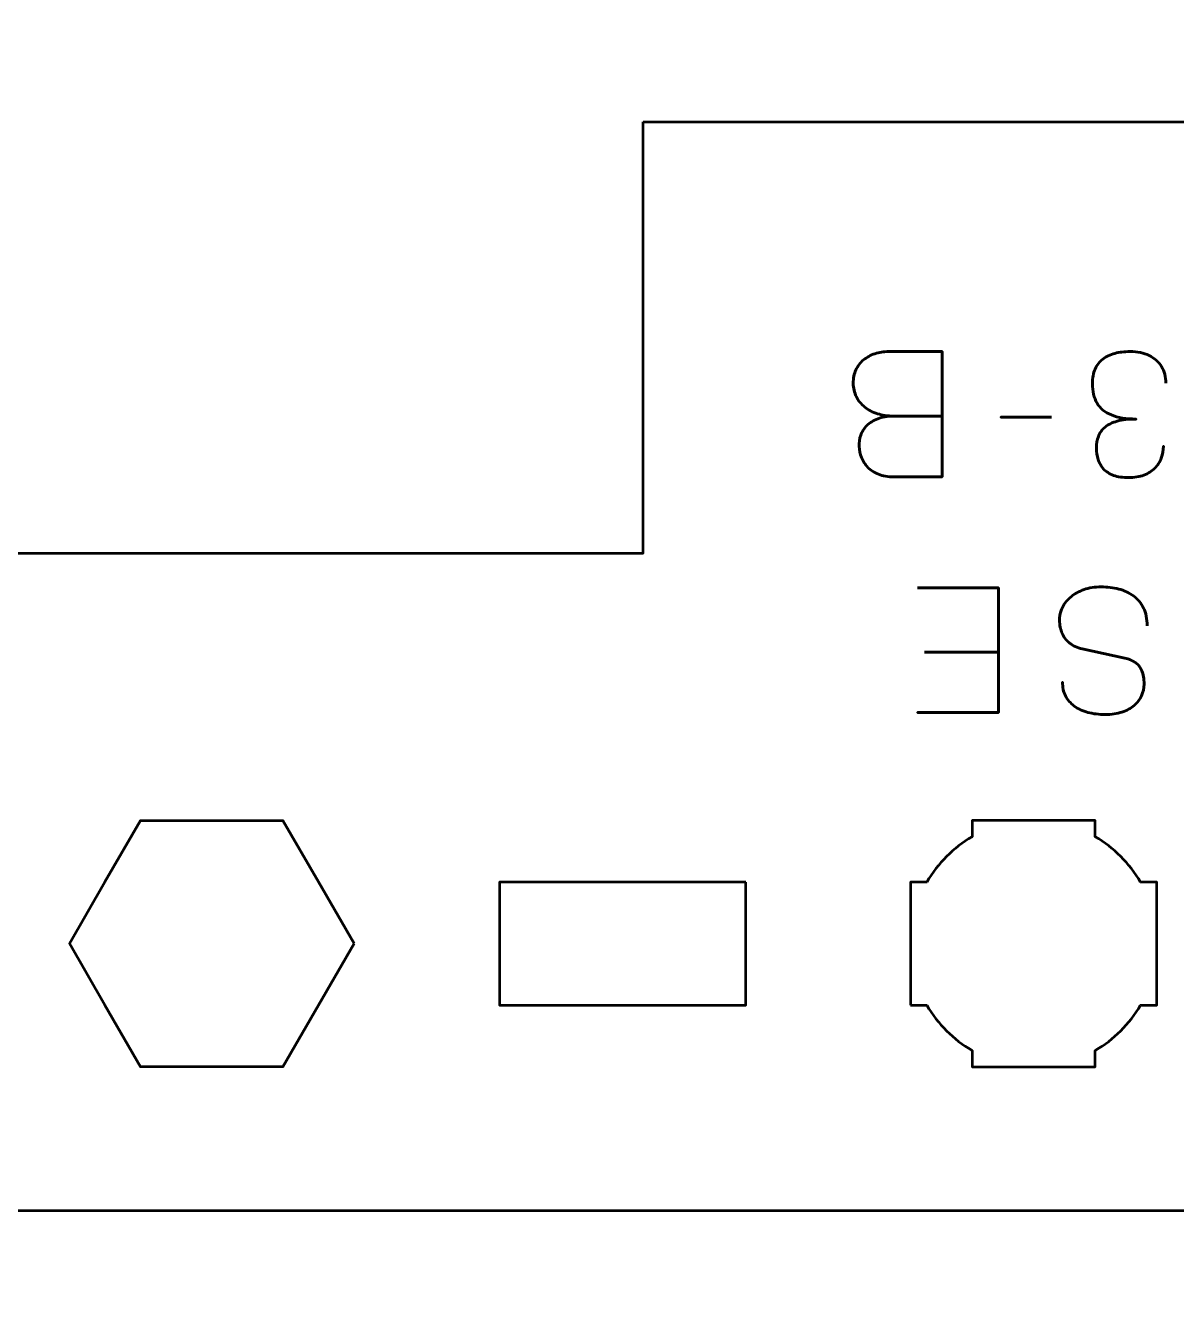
# Model space of a CAD drawing. Header units: centimetres. Extents: x -21 to 0, y -29.7 to 0.
# Drawn here: x -16.103 to -13.303, y -12.226 to -9.115 of the extents above; entities that cross this region are included whole.
import ezdxf

# ---------------------------------------------------------------- set-up
doc = ezdxf.new("R2010")
doc.units = ezdxf.units.CM
doc.header["$MEASUREMENT"] = 0
doc.layers.add('Layer 1', color=7, linetype='Continuous')

msp = doc.modelspace()

# ---------------------------------------------------------------- linework, layer by layer
at = {"layer": 'Layer 1', "color": 1, "lineweight": 53}
msp.add_open_spline([(-21.00003, -29.19995), (-21.00003, -29.19995), (-21.00003, -5.29992), (-21.00003, -5.29992), (-21.00003, -5.29992), (-21.00003, -5.21709), (-20.93286, -5.14992), (-20.85003, -5.14992), (-20.85003, -5.14992), (-20.7672, -5.14992), (-20.70003, -5.08275), (-20.70003, -4.99992), (-20.70003, -4.99992), (-20.70003, -4.91709), (-20.7672, -4.84992), (-20.85003, -4.84992), (-20.85003, -4.84992), (-20.93286, -4.84992), (-21.00003, -4.78275), (-21.00003, -4.69992), (-21.00003, -4.69992), (-21.00003, -4.61709), (-20.93286, -4.54992), (-20.85003, -4.54992), (-20.85003, -4.54992), (-20.7672, -4.54992), (-20.70003, -4.48275), (-20.70003, -4.39992), (-20.70003, -4.39992), (-20.70003, -4.31709), (-20.7672, -4.24992), (-20.85003, -4.24992), (-20.85003, -4.24992), (-20.93286, -4.24992), (-21.00003, -4.18275), (-21.00003, -4.09992), (-21.00003, -4.09992), (-21.00003, -4.01709), (-20.93286, -3.94992), (-20.85003, -3.94992), (-20.85003, -3.94992), (-20.7672, -3.94992), (-20.70003, -3.88275), (-20.70003, -3.79992), (-20.70003, -3.79992), (-20.70003, -3.71709), (-20.7672, -3.64992), (-20.85003, -3.64992), (-20.85003, -3.64992), (-20.93286, -3.64992), (-21.00003, -3.58275), (-21.00003, -3.49992), (-21.00003, -3.49992), (-21.00003, -3.41709), (-20.93286, -3.34992), (-20.85003, -3.34992), (-20.85003, -3.34992), (-20.7672, -3.34992), (-20.70003, -3.28275), (-20.70003, -3.19992), (-20.70003, -3.19992), (-20.70003, -3.11709), (-20.7672, -3.04992), (-20.85003, -3.04992), (-20.85003, -3.04992), (-20.93286, -3.04992), (-21.00003, -2.98275), (-21.00003, -2.89992), (-21.00003, -2.89992), (-21.00003, -2.81709), (-20.93286, -2.74992), (-20.85003, -2.74992), (-20.85003, -2.74992), (-20.7672, -2.74992), (-20.70003, -2.68275), (-20.70003, -2.59992), (-20.70003, -2.59992), (-20.70003, -2.51709), (-20.7672, -2.44992), (-20.85003, -2.44992), (-20.85003, -2.44992), (-20.93286, -2.44992), (-21.00003, -2.38275), (-21.00003, -2.29992), (-21.00003, -2.29992), (-21.00003, -2.21709), (-20.93286, -2.14992), (-20.85003, -2.14992), (-20.85003, -2.14992), (-20.7672, -2.14992), (-20.70003, -2.08275), (-20.70003, -1.99992), (-20.70003, -1.99992), (-20.70003, -1.91709), (-20.7672, -1.84992), (-20.85003, -1.84992), (-20.85003, -1.84992), (-20.93286, -1.84992), (-21.00003, -1.78275), (-21.00003, -1.69992), (-21.00003, -1.69992), (-21.00003, -1.61709), (-20.93286, -1.54992), (-20.85003, -1.54992), (-20.85003, -1.54992), (-20.7672, -1.54992), (-20.70003, -1.48275), (-20.70003, -1.39992), (-20.70003, -1.39992), (-20.70003, -1.31709), (-20.7672, -1.24992), (-20.85003, -1.24992), (-20.85003, -1.24992), (-20.93286, -1.24992), (-21.00003, -1.18275), (-21.00003, -1.09992), (-21.00003, -1.09992), (-21.00003, -1.09992), (-21.00003, -0.49992), (-21.00003, -0.49992), (-21.00003, -0.49992), (-21.00003, -0.22295), (-20.77694, 0.00004), (-20.49994, 0.00004), (-20.49994, 0.00004), (-20.49994, 0.00004), (-0.50008, 0.00004), (-0.50008, 0.00004), (-0.50008, 0.00004), (-0.22294, 0.00004), (0.00002, -0.22295), (0.00002, -0.49992), (0.00002, -0.49992), (0.00002, -0.49992), (0.00002, -29.19995), (0.00002, -29.19995), (0.00002, -29.19995), (0.00002, -29.47695), (-0.22294, -29.70004), (-0.50008, -29.70004), (-0.50008, -29.70004), (-0.50008, -29.70004), (-20.49994, -29.70004), (-20.49994, -29.70004), (-20.49994, -29.70004), (-20.77694, -29.70004), (-21.00003, -29.47695), (-21.00003, -29.19995)], degree=3, knots=[0, 0, 0, 0, 0.027027, 0.027027, 0.027027, 0.027027, 0.0540541, 0.0540541, 0.0540541, 0.0540541, 0.0810811, 0.0810811, 0.0810811, 0.0810811, 0.1081081, 0.1081081, 0.1081081, 0.1081081, 0.1351351, 0.1351351, 0.1351351, 0.1351351, 0.1621622, 0.1621622, 0.1621622, 0.1621622, 0.1891892, 0.1891892, 0.1891892, 0.1891892, 0.2162162, 0.2162162, 0.2162162, 0.2162162, 0.2432432, 0.2432432, 0.2432432, 0.2432432, 0.2702703, 0.2702703, 0.2702703, 0.2702703, 0.2972973, 0.2972973, 0.2972973, 0.2972973, 0.3243243, 0.3243243, 0.3243243, 0.3243243, 0.3513514, 0.3513514, 0.3513514, 0.3513514, 0.3783784, 0.3783784, 0.3783784, 0.3783784, 0.4054054, 0.4054054, 0.4054054, 0.4054054, 0.4324324, 0.4324324, 0.4324324, 0.4324324, 0.4594595, 0.4594595, 0.4594595, 0.4594595, 0.4864865, 0.4864865, 0.4864865, 0.4864865, 0.5135135, 0.5135135, 0.5135135, 0.5135135, 0.5405405, 0.5405405, 0.5405405, 0.5405405, 0.5675676, 0.5675676, 0.5675676, 0.5675676, 0.5945946, 0.5945946, 0.5945946, 0.5945946, 0.6216216, 0.6216216, 0.6216216, 0.6216216, 0.6486486, 0.6486486, 0.6486486, 0.6486486, 0.6756757, 0.6756757, 0.6756757, 0.6756757, 0.7027027, 0.7027027, 0.7027027, 0.7027027, 0.7297297, 0.7297297, 0.7297297, 0.7297297, 0.7567568, 0.7567568, 0.7567568, 0.7567568, 0.7837838, 0.7837838, 0.7837838, 0.7837838, 0.8108108, 0.8108108, 0.8108108, 0.8108108, 0.8378378, 0.8378378, 0.8378378, 0.8378378, 0.8648649, 0.8648649, 0.8648649, 0.8648649, 0.8918919, 0.8918919, 0.8918919, 0.8918919, 0.9189189, 0.9189189, 0.9189189, 0.9189189, 0.9459459, 0.9459459, 0.9459459, 0.9459459, 0.972973, 0.972973, 0.972973, 0.972973, 1, 1, 1, 1], dxfattribs=at)
at = {"layer": 'Layer 1', "color": 3, "lineweight": 53}
msp.add_open_spline([(-14.60002, -9.34989), (-14.60002, -9.34989), (-14.60002, -10.39997), (-14.60002, -10.39997), (-14.60002, -10.39997), (-14.60002, -10.39997), (-16.64997, -10.39997), (-16.64997, -10.39997), (-16.64997, -10.39997), (-16.64997, -10.39997), (-18.69992, -10.39996), (-18.69992, -10.39996), (-18.69992, -10.39996), (-18.69992, -10.39996), (-18.69992, -9.34989), (-18.69992, -9.34989), (-18.69992, -9.34989), (-19.46785, -9.34989), (-19.64736, -9.34989), (-20.29992, -9.34989), (-20.29992, -9.34989), (-20.29992, -9.34989), (-20.29992, -11.4999), (-20.29992, -11.4999), (-20.29992, -11.4999), (-20.29992, -11.7769), (-20.07682, -11.99999), (-19.79982, -11.99999), (-19.79982, -11.99999), (-19.79982, -11.99999), (-16.64997, -11.99999), (-16.64997, -11.99999), (-16.64997, -11.99999), (-16.64997, -11.99999), (-11.50012, -11.99999), (-11.50012, -11.99999), (-11.50012, -11.99999), (-11.22317, -11.99999), (-11.0001, -11.77711), (-11.00002, -11.50005), (-11.00002, -11.50005), (-11.00002, -11.50005), (-11.00002, -9.34989), (-11.00002, -9.34989), (-11.00002, -9.34989), (-11.00002, -9.34989), (-11.34998, -9.34989), (-11.34998, -9.34989), (-11.34998, -9.34989), (-11.34998, -9.34989), (-11.34998, -9.50004), (-11.34998, -9.50004), (-11.34998, -9.50004), (-11.34998, -9.50004), (-11.39017, -9.50004), (-11.39017, -9.50004), (-11.39017, -9.50004), (-11.41651, -9.54554), (-11.45447, -9.58348), (-11.49998, -9.60982), (-11.49998, -9.60982), (-11.49998, -9.60982), (-11.49998, -9.65003), (-11.49998, -9.65003), (-11.49998, -9.65003), (-11.49998, -9.65003), (-11.79998, -9.65003), (-11.79998, -9.65003), (-11.79998, -9.65003), (-11.79998, -9.65003), (-11.79998, -9.6098), (-11.79998, -9.6098), (-11.79998, -9.6098), (-11.84548, -9.58346), (-11.88344, -9.54553), (-11.90978, -9.50004), (-11.90978, -9.50004), (-11.90978, -9.50004), (-11.94997, -9.50004), (-11.94997, -9.50004), (-11.94997, -9.50004), (-11.94997, -9.50004), (-11.94997, -9.35152), (-11.94997, -9.35152), (-11.94997, -9.35152), (-11.94997, -9.35152), (-11.94999, -9.34997), (-11.94999, -9.34997), (-11.94999, -9.34997), (-11.94999, -9.34997), (-11.94999, -9.34989), (-11.94999, -9.34989), (-11.94999, -9.34989), (-11.94999, -9.34989), (-12.35007, -9.34989), (-12.35007, -9.34989), (-12.35007, -9.34989), (-12.35007, -9.34989), (-12.35007, -9.50005), (-12.35007, -9.50005), (-12.35007, -9.50005), (-12.35007, -9.50005), (-12.95006, -9.50005), (-12.95006, -9.50005), (-12.95006, -9.50005), (-12.95006, -9.50005), (-12.95006, -9.34989), (-12.95006, -9.34989), (-12.95006, -9.34989), (-13.62413, -9.34989), (-13.7806, -9.34989), (-14.60002, -9.34989)], degree=3, knots=[0, 0, 0, 0, 0.0357143, 0.0357143, 0.0357143, 0.0357143, 0.0714286, 0.0714286, 0.0714286, 0.0714286, 0.1071429, 0.1071429, 0.1071429, 0.1071429, 0.1428571, 0.1428571, 0.1428571, 0.1428571, 0.1785714, 0.1785714, 0.1785714, 0.1785714, 0.2142857, 0.2142857, 0.2142857, 0.2142857, 0.25, 0.25, 0.25, 0.25, 0.2857143, 0.2857143, 0.2857143, 0.2857143, 0.3214286, 0.3214286, 0.3214286, 0.3214286, 0.3571429, 0.3571429, 0.3571429, 0.3571429, 0.3928571, 0.3928571, 0.3928571, 0.3928571, 0.4285714, 0.4285714, 0.4285714, 0.4285714, 0.4642857, 0.4642857, 0.4642857, 0.4642857, 0.5, 0.5, 0.5, 0.5, 0.5357143, 0.5357143, 0.5357143, 0.5357143, 0.5714286, 0.5714286, 0.5714286, 0.5714286, 0.6071429, 0.6071429, 0.6071429, 0.6071429, 0.6428571, 0.6428571, 0.6428571, 0.6428571, 0.6785714, 0.6785714, 0.6785714, 0.6785714, 0.7142857, 0.7142857, 0.7142857, 0.7142857, 0.75, 0.75, 0.75, 0.75, 0.7857143, 0.7857143, 0.7857143, 0.7857143, 0.8214286, 0.8214286, 0.8214286, 0.8214286, 0.8571429, 0.8571429, 0.8571429, 0.8571429, 0.8928571, 0.8928571, 0.8928571, 0.8928571, 0.9285714, 0.9285714, 0.9285714, 0.9285714, 0.9642857, 0.9642857, 0.9642857, 0.9642857, 1, 1, 1, 1], dxfattribs=at)
at = {"layer": 'Layer 1', "color": 5, "lineweight": 53}
for points, knots in [([(-13.87281, -10.06595), (-13.87281, -10.06595), (-13.99007, -10.06595), (-13.99007, -10.06595), (-13.99007, -10.06595), (-14.00531, -10.06602), (-14.01829, -10.06813), (-14.02923, -10.0723), (-14.02923, -10.0723), (-14.0401, -10.07639), (-14.04891, -10.08196), (-14.05576, -10.08895), (-14.05576, -10.08895), (-14.0626, -10.09593), (-14.06754, -10.10383), (-14.07065, -10.11258), (-14.07065, -10.11258), (-14.07368, -10.12126), (-14.07509, -10.13029), (-14.07474, -10.1396), (-14.07474, -10.1396), (-14.07431, -10.14892), (-14.07234, -10.15795), (-14.06881, -10.16677), (-14.06881, -10.16677), (-14.06535, -10.17559), (-14.06013, -10.18356), (-14.05329, -10.19069), (-14.05329, -10.19069), (-14.04645, -10.19781), (-14.03791, -10.20346), (-14.02754, -10.20762), (-14.02754, -10.20762), (-14.01716, -10.21185), (-14.00496, -10.21404), (-13.99092, -10.21411), (-13.99092, -10.21411), (-13.99092, -10.21411), (-13.87281, -10.21411), (-13.87281, -10.21411), (-13.87281, -10.21411), (-13.87281, -10.21411), (-13.87281, -9.90889), (-13.87281, -9.90889), (-13.87281, -9.90889), (-13.87281, -9.90889), (-14.00277, -9.90889), (-14.00277, -9.90889), (-14.00277, -9.90889), (-14.01491, -9.90889), (-14.0262, -9.91065), (-14.03664, -9.91411), (-14.03664, -9.91411), (-14.04708, -9.91764), (-14.05618, -9.92265), (-14.06401, -9.92928), (-14.06401, -9.92928), (-14.07192, -9.93598), (-14.07805, -9.94403), (-14.08243, -9.95355), (-14.08243, -9.95355), (-14.0868, -9.96308), (-14.08906, -9.97387), (-14.08913, -9.98594), (-14.08913, -9.98594), (-14.08885, -9.99807), (-14.08631, -10.00901), (-14.08144, -10.01881), (-14.08144, -10.01881), (-14.07657, -10.02862), (-14.0698, -10.03702), (-14.06105, -10.044), (-14.06105, -10.044), (-14.0523, -10.05106), (-14.04186, -10.05649), (-14.02986, -10.06023), (-14.02986, -10.06023), (-14.01787, -10.06397), (-14.00461, -10.06587), (-13.99007, -10.06595), (-13.99007, -10.06595), (-14.00461, -10.06587), (-14.01787, -10.06397), (-14.02986, -10.06023), (-14.02986, -10.06023), (-14.04186, -10.05649), (-14.0523, -10.05106), (-14.06105, -10.044), (-14.06105, -10.044), (-14.0698, -10.03702), (-14.07657, -10.02862), (-14.08144, -10.01881), (-14.08144, -10.01881), (-14.08631, -10.00901), (-14.08885, -9.99807), (-14.08913, -9.98594), (-14.08913, -9.98594), (-14.08906, -9.97387), (-14.0868, -9.96308), (-14.08243, -9.95355), (-14.08243, -9.95355), (-14.07805, -9.94403), (-14.07192, -9.93598), (-14.06401, -9.92928), (-14.06401, -9.92928), (-14.05618, -9.92265), (-14.04708, -9.91764), (-14.03664, -9.91411), (-14.03664, -9.91411), (-14.0262, -9.91065), (-14.01491, -9.90889), (-14.00277, -9.90889), (-14.00277, -9.90889), (-14.00277, -9.90889), (-13.87281, -9.90889), (-13.87281, -9.90889), (-13.87281, -9.90889), (-13.87281, -9.90889), (-13.87281, -10.21411), (-13.87281, -10.21411), (-13.87281, -10.21411), (-13.87281, -10.21411), (-13.99092, -10.21411), (-13.99092, -10.21411), (-13.99092, -10.21411), (-14.00496, -10.21404), (-14.01716, -10.21185), (-14.02754, -10.20762), (-14.02754, -10.20762), (-14.03791, -10.20346), (-14.04645, -10.19781), (-14.05329, -10.19069), (-14.05329, -10.19069), (-14.06013, -10.18356), (-14.06535, -10.17559), (-14.06881, -10.16677), (-14.06881, -10.16677), (-14.07234, -10.15795), (-14.07431, -10.14892), (-14.07474, -10.1396), (-14.07474, -10.1396), (-14.07509, -10.13029), (-14.07368, -10.12126), (-14.07065, -10.11258), (-14.07065, -10.11258), (-14.06754, -10.10383), (-14.0626, -10.09593), (-14.05576, -10.08895), (-14.05576, -10.08895), (-14.04891, -10.08196), (-14.0401, -10.07639), (-14.02923, -10.0723), (-14.02923, -10.0723), (-14.01829, -10.06813), (-14.00531, -10.06602), (-13.99007, -10.06595), (-13.99007, -10.06595), (-13.99007, -10.06595), (-13.87281, -10.06595), (-13.87281, -10.06595)], [0, 0, 0, 0, 0.025, 0.025, 0.025, 0.025, 0.05, 0.05, 0.05, 0.05, 0.075, 0.075, 0.075, 0.075, 0.1, 0.1, 0.1, 0.1, 0.125, 0.125, 0.125, 0.125, 0.15, 0.15, 0.15, 0.15, 0.175, 0.175, 0.175, 0.175, 0.2, 0.2, 0.2, 0.2, 0.225, 0.225, 0.225, 0.225, 0.25, 0.25, 0.25, 0.25, 0.275, 0.275, 0.275, 0.275, 0.3, 0.3, 0.3, 0.3, 0.325, 0.325, 0.325, 0.325, 0.35, 0.35, 0.35, 0.35, 0.375, 0.375, 0.375, 0.375, 0.4, 0.4, 0.4, 0.4, 0.425, 0.425, 0.425, 0.425, 0.45, 0.45, 0.45, 0.45, 0.475, 0.475, 0.475, 0.475, 0.5, 0.5, 0.5, 0.5, 0.525, 0.525, 0.525, 0.525, 0.55, 0.55, 0.55, 0.55, 0.575, 0.575, 0.575, 0.575, 0.6, 0.6, 0.6, 0.6, 0.625, 0.625, 0.625, 0.625, 0.65, 0.65, 0.65, 0.65, 0.675, 0.675, 0.675, 0.675, 0.7, 0.7, 0.7, 0.7, 0.725, 0.725, 0.725, 0.725, 0.75, 0.75, 0.75, 0.75, 0.775, 0.775, 0.775, 0.775, 0.8, 0.8, 0.8, 0.8, 0.825, 0.825, 0.825, 0.825, 0.85, 0.85, 0.85, 0.85, 0.875, 0.875, 0.875, 0.875, 0.9, 0.9, 0.9, 0.9, 0.925, 0.925, 0.925, 0.925, 0.95, 0.95, 0.95, 0.95, 0.975, 0.975, 0.975, 0.975, 1, 1, 1, 1]), ([(-13.32841, -9.98551), (-13.32848, -9.97027), (-13.33201, -9.95701), (-13.33899, -9.94551), (-13.33899, -9.94551), (-13.34598, -9.93408), (-13.35593, -9.92512), (-13.36891, -9.9187), (-13.36891, -9.9187), (-13.38189, -9.91228), (-13.39748, -9.90903), (-13.41562, -9.90889), (-13.41562, -9.90889), (-13.42923, -9.90889), (-13.44158, -9.9103), (-13.45273, -9.91326), (-13.45273, -9.91326), (-13.46395, -9.91623), (-13.47354, -9.92081), (-13.48166, -9.92709), (-13.48166, -9.92709), (-13.48977, -9.93337), (-13.49598, -9.94149), (-13.50035, -9.95136), (-13.50035, -9.95136), (-13.5048, -9.96131), (-13.50698, -9.97324), (-13.50705, -9.98721), (-13.50705, -9.98721), (-13.50713, -10.00583), (-13.50332, -10.02157), (-13.49577, -10.03434), (-13.49577, -10.03434), (-13.48822, -10.04711), (-13.4765, -10.0567), (-13.46077, -10.06326), (-13.46077, -10.06326), (-13.44504, -10.06983), (-13.42486, -10.07314), (-13.40038, -10.07314), (-13.40038, -10.07314), (-13.41865, -10.07307), (-13.43396, -10.07476), (-13.44645, -10.07822), (-13.44645, -10.07822), (-13.45887, -10.08168), (-13.46881, -10.08655), (-13.47629, -10.0929), (-13.47629, -10.0929), (-13.48377, -10.09918), (-13.4892, -10.10666), (-13.49245, -10.11526), (-13.49245, -10.11526), (-13.49577, -10.1238), (-13.49739, -10.13318), (-13.49732, -10.14341), (-13.49732, -10.14341), (-13.49739, -10.15365), (-13.49598, -10.1631), (-13.49316, -10.17185), (-13.49316, -10.17185), (-13.4904, -10.1806), (-13.48589, -10.18829), (-13.47975, -10.19485), (-13.47975, -10.19485), (-13.47361, -10.20141), (-13.4655, -10.20656), (-13.45555, -10.21023), (-13.45555, -10.21023), (-13.44553, -10.2139), (-13.43332, -10.21573), (-13.419, -10.2158), (-13.419, -10.2158), (-13.40475, -10.21573), (-13.39226, -10.21362), (-13.38168, -10.20952), (-13.38168, -10.20952), (-13.37102, -10.20543), (-13.36228, -10.19986), (-13.35522, -10.19273), (-13.35522, -10.19273), (-13.34824, -10.18561), (-13.34301, -10.17749), (-13.33956, -10.16832), (-13.33956, -10.16832), (-13.33603, -10.15915), (-13.33434, -10.14941), (-13.33434, -10.13918), (-13.33434, -10.13918), (-13.33434, -10.14941), (-13.33603, -10.15915), (-13.33956, -10.16832), (-13.33956, -10.16832), (-13.34301, -10.17749), (-13.34824, -10.18561), (-13.35522, -10.19273), (-13.35522, -10.19273), (-13.36228, -10.19986), (-13.37102, -10.20543), (-13.38168, -10.20952), (-13.38168, -10.20952), (-13.39226, -10.21362), (-13.40475, -10.21573), (-13.419, -10.2158), (-13.419, -10.2158), (-13.43332, -10.21573), (-13.44553, -10.2139), (-13.45555, -10.21023), (-13.45555, -10.21023), (-13.4655, -10.20656), (-13.47361, -10.20141), (-13.47975, -10.19485), (-13.47975, -10.19485), (-13.48589, -10.18829), (-13.4904, -10.1806), (-13.49316, -10.17185), (-13.49316, -10.17185), (-13.49598, -10.1631), (-13.49739, -10.15365), (-13.49732, -10.14341), (-13.49732, -10.14341), (-13.49739, -10.13318), (-13.49577, -10.1238), (-13.49245, -10.11526), (-13.49245, -10.11526), (-13.4892, -10.10666), (-13.48377, -10.09918), (-13.47629, -10.0929), (-13.47629, -10.0929), (-13.46881, -10.08655), (-13.45887, -10.08168), (-13.44645, -10.07822), (-13.44645, -10.07822), (-13.43396, -10.07476), (-13.41865, -10.07307), (-13.40038, -10.07314), (-13.40038, -10.07314), (-13.42486, -10.07314), (-13.44504, -10.06983), (-13.46077, -10.06326), (-13.46077, -10.06326), (-13.4765, -10.0567), (-13.48822, -10.04711), (-13.49577, -10.03434), (-13.49577, -10.03434), (-13.50332, -10.02157), (-13.50713, -10.00583), (-13.50705, -9.98721), (-13.50705, -9.98721), (-13.50698, -9.97324), (-13.5048, -9.96131), (-13.50035, -9.95136), (-13.50035, -9.95136), (-13.49598, -9.94149), (-13.48977, -9.93337), (-13.48166, -9.92709), (-13.48166, -9.92709), (-13.47354, -9.92081), (-13.46395, -9.91623), (-13.45273, -9.91326), (-13.45273, -9.91326), (-13.44158, -9.9103), (-13.42923, -9.90889), (-13.41562, -9.90889), (-13.41562, -9.90889), (-13.39748, -9.90903), (-13.38189, -9.91228), (-13.36891, -9.9187), (-13.36891, -9.9187), (-13.35593, -9.92512), (-13.34598, -9.93408), (-13.33899, -9.94551), (-13.33899, -9.94551), (-13.33201, -9.95701), (-13.32848, -9.97027), (-13.32841, -9.98551)], [0, 0, 0, 0, 0.0227273, 0.0227273, 0.0227273, 0.0227273, 0.0454545, 0.0454545, 0.0454545, 0.0454545, 0.0681818, 0.0681818, 0.0681818, 0.0681818, 0.0909091, 0.0909091, 0.0909091, 0.0909091, 0.1136364, 0.1136364, 0.1136364, 0.1136364, 0.1363636, 0.1363636, 0.1363636, 0.1363636, 0.1590909, 0.1590909, 0.1590909, 0.1590909, 0.1818182, 0.1818182, 0.1818182, 0.1818182, 0.2045455, 0.2045455, 0.2045455, 0.2045455, 0.2272727, 0.2272727, 0.2272727, 0.2272727, 0.25, 0.25, 0.25, 0.25, 0.2727273, 0.2727273, 0.2727273, 0.2727273, 0.2954545, 0.2954545, 0.2954545, 0.2954545, 0.3181818, 0.3181818, 0.3181818, 0.3181818, 0.3409091, 0.3409091, 0.3409091, 0.3409091, 0.3636364, 0.3636364, 0.3636364, 0.3636364, 0.3863636, 0.3863636, 0.3863636, 0.3863636, 0.4090909, 0.4090909, 0.4090909, 0.4090909, 0.4318182, 0.4318182, 0.4318182, 0.4318182, 0.4545455, 0.4545455, 0.4545455, 0.4545455, 0.4772727, 0.4772727, 0.4772727, 0.4772727, 0.5, 0.5, 0.5, 0.5, 0.5227273, 0.5227273, 0.5227273, 0.5227273, 0.5454545, 0.5454545, 0.5454545, 0.5454545, 0.5681818, 0.5681818, 0.5681818, 0.5681818, 0.5909091, 0.5909091, 0.5909091, 0.5909091, 0.6136364, 0.6136364, 0.6136364, 0.6136364, 0.6363636, 0.6363636, 0.6363636, 0.6363636, 0.6590909, 0.6590909, 0.6590909, 0.6590909, 0.6818182, 0.6818182, 0.6818182, 0.6818182, 0.7045455, 0.7045455, 0.7045455, 0.7045455, 0.7272727, 0.7272727, 0.7272727, 0.7272727, 0.75, 0.75, 0.75, 0.75, 0.7727273, 0.7727273, 0.7727273, 0.7727273, 0.7954545, 0.7954545, 0.7954545, 0.7954545, 0.8181818, 0.8181818, 0.8181818, 0.8181818, 0.8409091, 0.8409091, 0.8409091, 0.8409091, 0.8636364, 0.8636364, 0.8636364, 0.8636364, 0.8863636, 0.8863636, 0.8863636, 0.8863636, 0.9090909, 0.9090909, 0.9090909, 0.9090909, 0.9318182, 0.9318182, 0.9318182, 0.9318182, 0.9545455, 0.9545455, 0.9545455, 0.9545455, 0.9772727, 0.9772727, 0.9772727, 0.9772727, 1, 1, 1, 1]), ([(-13.60696, -10.06849), (-13.60696, -10.06849), (-13.73015, -10.06849), (-13.73015, -10.06849), (-13.73015, -10.06849), (-13.73015, -10.06849), (-13.60696, -10.06849), (-13.60696, -10.06849)], [0, 0, 0, 0, 0.5, 0.5, 0.5, 0.5, 1, 1, 1, 1]), ([(-13.3737, -10.57649), (-13.37384, -10.55955), (-13.3768, -10.54509), (-13.38273, -10.53309), (-13.38273, -10.53309), (-13.38859, -10.52103), (-13.39677, -10.51122), (-13.40707, -10.50367), (-13.40707, -10.50367), (-13.41744, -10.49605), (-13.42937, -10.49048), (-13.44284, -10.48695), (-13.44284, -10.48695), (-13.45625, -10.48335), (-13.47064, -10.48159), (-13.48588, -10.48166), (-13.48588, -10.48166), (-13.50126, -10.48173), (-13.51509, -10.48399), (-13.52744, -10.48829), (-13.52744, -10.48829), (-13.53972, -10.4926), (-13.55023, -10.49838), (-13.55898, -10.50565), (-13.55898, -10.50565), (-13.5678, -10.51292), (-13.57457, -10.52103), (-13.57937, -10.53006), (-13.57937, -10.53006), (-13.58417, -10.53909), (-13.58671, -10.54833), (-13.58706, -10.55786), (-13.58706, -10.55786), (-13.58748, -10.57035), (-13.58565, -10.58178), (-13.58163, -10.59208), (-13.58163, -10.59208), (-13.5776, -10.60238), (-13.57139, -10.61099), (-13.563, -10.61804), (-13.563, -10.61804), (-13.55467, -10.6251), (-13.54416, -10.63004), (-13.5316, -10.63279), (-13.5316, -10.63279), (-13.5316, -10.63279), (-13.42789, -10.65523), (-13.42789, -10.65523), (-13.42789, -10.65523), (-13.41815, -10.65727), (-13.40975, -10.66073), (-13.40284, -10.66553), (-13.40284, -10.66553), (-13.39592, -10.67039), (-13.39056, -10.6771), (-13.38689, -10.68571), (-13.38689, -10.68571), (-13.38322, -10.69424), (-13.38132, -10.70511), (-13.38132, -10.7183), (-13.38132, -10.7183), (-13.38132, -10.72832), (-13.38337, -10.73777), (-13.38753, -10.74666), (-13.38753, -10.74666), (-13.39162, -10.75555), (-13.39769, -10.76339), (-13.40566, -10.77023), (-13.40566, -10.77023), (-13.41363, -10.77714), (-13.42351, -10.78251), (-13.43522, -10.78639), (-13.43522, -10.78639), (-13.44701, -10.79034), (-13.46048, -10.79231), (-13.47572, -10.79238), (-13.47572, -10.79238), (-13.49103, -10.79238), (-13.50507, -10.79062), (-13.51791, -10.78709), (-13.51791, -10.78709), (-13.53068, -10.78356), (-13.54176, -10.77848), (-13.55107, -10.77171), (-13.55107, -10.77171), (-13.56039, -10.76494), (-13.56758, -10.75661), (-13.57252, -10.74688), (-13.57252, -10.74688), (-13.57746, -10.73707), (-13.57979, -10.72585), (-13.57944, -10.71322), (-13.57944, -10.71322), (-13.57979, -10.72585), (-13.57746, -10.73707), (-13.57252, -10.74688), (-13.57252, -10.74688), (-13.56758, -10.75661), (-13.56039, -10.76494), (-13.55107, -10.77171), (-13.55107, -10.77171), (-13.54176, -10.77848), (-13.53068, -10.78356), (-13.51791, -10.78709), (-13.51791, -10.78709), (-13.50507, -10.79062), (-13.49103, -10.79238), (-13.47572, -10.79238), (-13.47572, -10.79238), (-13.46048, -10.79231), (-13.44701, -10.79034), (-13.43522, -10.78639), (-13.43522, -10.78639), (-13.42351, -10.78251), (-13.41363, -10.77714), (-13.40566, -10.77023), (-13.40566, -10.77023), (-13.39769, -10.76339), (-13.39162, -10.75555), (-13.38753, -10.74666), (-13.38753, -10.74666), (-13.38337, -10.73777), (-13.38132, -10.72832), (-13.38132, -10.7183), (-13.38132, -10.7183), (-13.38132, -10.70511), (-13.38315, -10.69424), (-13.38668, -10.68578), (-13.38668, -10.68578), (-13.39028, -10.67724), (-13.39557, -10.67061), (-13.40249, -10.66574), (-13.40249, -10.66574), (-13.4094, -10.66094), (-13.41787, -10.65741), (-13.42789, -10.65523), (-13.42789, -10.65523), (-13.42789, -10.65523), (-13.5316, -10.63279), (-13.5316, -10.63279), (-13.5316, -10.63279), (-13.54444, -10.63004), (-13.55503, -10.6251), (-13.56335, -10.61804), (-13.56335, -10.61804), (-13.57175, -10.61099), (-13.57789, -10.60238), (-13.58184, -10.59208), (-13.58184, -10.59208), (-13.58572, -10.58178), (-13.58748, -10.57035), (-13.58706, -10.55786), (-13.58706, -10.55786), (-13.58671, -10.54833), (-13.58417, -10.53909), (-13.57937, -10.53006), (-13.57937, -10.53006), (-13.57457, -10.52103), (-13.5678, -10.51292), (-13.55898, -10.50565), (-13.55898, -10.50565), (-13.55023, -10.49838), (-13.53972, -10.4926), (-13.52744, -10.48829), (-13.52744, -10.48829), (-13.51509, -10.48399), (-13.50126, -10.48173), (-13.48588, -10.48166), (-13.48588, -10.48166), (-13.47064, -10.48159), (-13.45625, -10.48335), (-13.44284, -10.48695), (-13.44284, -10.48695), (-13.42937, -10.49048), (-13.41744, -10.49605), (-13.40707, -10.50367), (-13.40707, -10.50367), (-13.39677, -10.51122), (-13.38859, -10.52103), (-13.38273, -10.53309), (-13.38273, -10.53309), (-13.3768, -10.54509), (-13.37384, -10.55955), (-13.3737, -10.57649)], [0, 0, 0, 0, 0.0217391, 0.0217391, 0.0217391, 0.0217391, 0.0434783, 0.0434783, 0.0434783, 0.0434783, 0.0652174, 0.0652174, 0.0652174, 0.0652174, 0.0869565, 0.0869565, 0.0869565, 0.0869565, 0.1086957, 0.1086957, 0.1086957, 0.1086957, 0.1304348, 0.1304348, 0.1304348, 0.1304348, 0.1521739, 0.1521739, 0.1521739, 0.1521739, 0.173913, 0.173913, 0.173913, 0.173913, 0.1956522, 0.1956522, 0.1956522, 0.1956522, 0.2173913, 0.2173913, 0.2173913, 0.2173913, 0.2391304, 0.2391304, 0.2391304, 0.2391304, 0.2608696, 0.2608696, 0.2608696, 0.2608696, 0.2826087, 0.2826087, 0.2826087, 0.2826087, 0.3043478, 0.3043478, 0.3043478, 0.3043478, 0.326087, 0.326087, 0.326087, 0.326087, 0.3478261, 0.3478261, 0.3478261, 0.3478261, 0.3695652, 0.3695652, 0.3695652, 0.3695652, 0.3913043, 0.3913043, 0.3913043, 0.3913043, 0.4130435, 0.4130435, 0.4130435, 0.4130435, 0.4347826, 0.4347826, 0.4347826, 0.4347826, 0.4565217, 0.4565217, 0.4565217, 0.4565217, 0.4782609, 0.4782609, 0.4782609, 0.4782609, 0.5, 0.5, 0.5, 0.5, 0.5217391, 0.5217391, 0.5217391, 0.5217391, 0.5434783, 0.5434783, 0.5434783, 0.5434783, 0.5652174, 0.5652174, 0.5652174, 0.5652174, 0.5869565, 0.5869565, 0.5869565, 0.5869565, 0.6086957, 0.6086957, 0.6086957, 0.6086957, 0.6304348, 0.6304348, 0.6304348, 0.6304348, 0.6521739, 0.6521739, 0.6521739, 0.6521739, 0.673913, 0.673913, 0.673913, 0.673913, 0.6956522, 0.6956522, 0.6956522, 0.6956522, 0.7173913, 0.7173913, 0.7173913, 0.7173913, 0.7391304, 0.7391304, 0.7391304, 0.7391304, 0.7608696, 0.7608696, 0.7608696, 0.7608696, 0.7826087, 0.7826087, 0.7826087, 0.7826087, 0.8043478, 0.8043478, 0.8043478, 0.8043478, 0.826087, 0.826087, 0.826087, 0.826087, 0.8478261, 0.8478261, 0.8478261, 0.8478261, 0.8695652, 0.8695652, 0.8695652, 0.8695652, 0.8913043, 0.8913043, 0.8913043, 0.8913043, 0.9130435, 0.9130435, 0.9130435, 0.9130435, 0.9347826, 0.9347826, 0.9347826, 0.9347826, 0.9565217, 0.9565217, 0.9565217, 0.9565217, 0.9782609, 0.9782609, 0.9782609, 0.9782609, 1, 1, 1, 1]), ([(-13.93292, -10.4842), (-13.93292, -10.4842), (-13.73565, -10.4842), (-13.73565, -10.4842), (-13.73565, -10.4842), (-13.73565, -10.4842), (-13.73565, -10.78773), (-13.73565, -10.78773), (-13.73565, -10.78773), (-13.73565, -10.78773), (-13.93292, -10.78773), (-13.93292, -10.78773), (-13.93292, -10.78773), (-13.93292, -10.78773), (-13.73565, -10.78773), (-13.73565, -10.78773), (-13.73565, -10.78773), (-13.73565, -10.78773), (-13.73565, -10.4842), (-13.73565, -10.4842), (-13.73565, -10.4842), (-13.73565, -10.4842), (-13.93292, -10.4842), (-13.93292, -10.4842)], [0, 0, 0, 0, 0.1666667, 0.1666667, 0.1666667, 0.1666667, 0.3333333, 0.3333333, 0.3333333, 0.3333333, 0.5, 0.5, 0.5, 0.5, 0.6666667, 0.6666667, 0.6666667, 0.6666667, 0.8333333, 0.8333333, 0.8333333, 0.8333333, 1, 1, 1, 1]), ([(-13.91599, -10.64041), (-13.91599, -10.64041), (-13.73565, -10.64041), (-13.73565, -10.64041), (-13.73565, -10.64041), (-13.73565, -10.64041), (-13.91599, -10.64041), (-13.91599, -10.64041)], [0, 0, 0, 0, 0.5, 0.5, 0.5, 0.5, 1, 1, 1, 1])]:
    msp.add_open_spline(points, degree=3, knots=knots, dxfattribs=at)
at = {"layer": 'Layer 1', "lineweight": 53}
for points, knots in [([(-15.30354, -11.34994), (-15.30354, -11.34994), (-15.39014, -11.19993), (-15.39014, -11.19993), (-15.39014, -11.19993), (-15.39014, -11.19993), (-15.47674, -11.04994), (-15.47674, -11.04994), (-15.47674, -11.04994), (-15.47674, -11.04994), (-15.64995, -11.04994), (-15.64995, -11.04994), (-15.64995, -11.04994), (-15.64995, -11.04994), (-15.82316, -11.04994), (-15.82316, -11.04994), (-15.82316, -11.04994), (-15.82316, -11.04994), (-15.90976, -11.19993), (-15.90976, -11.19993), (-15.90976, -11.19993), (-15.90976, -11.19993), (-15.99636, -11.34994), (-15.99636, -11.34994), (-15.99636, -11.34994), (-15.99636, -11.34994), (-15.90976, -11.49995), (-15.90976, -11.49995), (-15.90976, -11.49995), (-15.90976, -11.49995), (-15.82316, -11.64994), (-15.82316, -11.64994), (-15.82316, -11.64994), (-15.82316, -11.64994), (-15.64995, -11.64994), (-15.64995, -11.64994), (-15.64995, -11.64994), (-15.64995, -11.64994), (-15.47674, -11.64994), (-15.47674, -11.64994), (-15.47674, -11.64994), (-15.47674, -11.64994), (-15.39014, -11.49995), (-15.39014, -11.49995), (-15.39014, -11.49995), (-15.39014, -11.49995), (-15.30354, -11.34994), (-15.30354, -11.34994)], [0, 0, 0, 0, 0.0833333, 0.0833333, 0.0833333, 0.0833333, 0.1666667, 0.1666667, 0.1666667, 0.1666667, 0.25, 0.25, 0.25, 0.25, 0.3333333, 0.3333333, 0.3333333, 0.3333333, 0.4166667, 0.4166667, 0.4166667, 0.4166667, 0.5, 0.5, 0.5, 0.5, 0.5833333, 0.5833333, 0.5833333, 0.5833333, 0.6666667, 0.6666667, 0.6666667, 0.6666667, 0.75, 0.75, 0.75, 0.75, 0.8333333, 0.8333333, 0.8333333, 0.8333333, 0.9166667, 0.9166667, 0.9166667, 0.9166667, 1, 1, 1, 1]), ([(-13.94997, -11.50004), (-13.94997, -11.50004), (-13.94997, -11.35152), (-13.94997, -11.35152), (-13.94997, -11.35152), (-13.94997, -11.35152), (-13.94999, -11.34997), (-13.94999, -11.34997), (-13.94999, -11.34997), (-13.94999, -11.34997), (-13.94997, -11.34842), (-13.94997, -11.34842), (-13.94997, -11.34842), (-13.94997, -11.34842), (-13.94997, -11.20004), (-13.94997, -11.20004), (-13.94997, -11.20004), (-13.94997, -11.20004), (-13.90988, -11.20004), (-13.90988, -11.20004), (-13.90988, -11.20004), (-13.88353, -11.15447), (-13.84553, -11.11649), (-13.79998, -11.09013), (-13.79998, -11.09013), (-13.79998, -11.09013), (-13.79998, -11.05004), (-13.79998, -11.05004), (-13.79998, -11.05004), (-13.79998, -11.05004), (-13.65593, -11.05004), (-13.65593, -11.05004), (-13.65593, -11.05004), (-13.65593, -11.05004), (-13.64999, -11.04998), (-13.64999, -11.04998), (-13.64999, -11.04998), (-13.64999, -11.04998), (-13.64405, -11.05004), (-13.64405, -11.05004), (-13.64405, -11.05004), (-13.64405, -11.05004), (-13.49998, -11.05004), (-13.49998, -11.05004), (-13.49998, -11.05004), (-13.49998, -11.05004), (-13.49998, -11.09011), (-13.49998, -11.09011), (-13.49998, -11.09011), (-13.45441, -11.11647), (-13.41642, -11.15446), (-13.39008, -11.20004), (-13.39008, -11.20004), (-13.39008, -11.20004), (-13.34998, -11.20004), (-13.34998, -11.20004), (-13.34998, -11.20004), (-13.34998, -11.20004), (-13.34998, -11.50004), (-13.34998, -11.50004), (-13.34998, -11.50004), (-13.34998, -11.50004), (-13.39017, -11.50004), (-13.39017, -11.50004), (-13.39017, -11.50004), (-13.41651, -11.54554), (-13.45447, -11.58348), (-13.49998, -11.60982), (-13.49998, -11.60982), (-13.49998, -11.60982), (-13.49998, -11.65003), (-13.49998, -11.65003), (-13.49998, -11.65003), (-13.49998, -11.65003), (-13.79998, -11.65003), (-13.79998, -11.65003), (-13.79998, -11.65003), (-13.79998, -11.65003), (-13.79998, -11.6098), (-13.79998, -11.6098), (-13.79998, -11.6098), (-13.84548, -11.58346), (-13.88344, -11.54553), (-13.90978, -11.50004), (-13.90978, -11.50004), (-13.90978, -11.50004), (-13.94997, -11.50004), (-13.94997, -11.50004)], [0, 0, 0, 0, 0.0454545, 0.0454545, 0.0454545, 0.0454545, 0.0909091, 0.0909091, 0.0909091, 0.0909091, 0.1363636, 0.1363636, 0.1363636, 0.1363636, 0.1818182, 0.1818182, 0.1818182, 0.1818182, 0.2272727, 0.2272727, 0.2272727, 0.2272727, 0.2727273, 0.2727273, 0.2727273, 0.2727273, 0.3181818, 0.3181818, 0.3181818, 0.3181818, 0.3636364, 0.3636364, 0.3636364, 0.3636364, 0.4090909, 0.4090909, 0.4090909, 0.4090909, 0.4545455, 0.4545455, 0.4545455, 0.4545455, 0.5, 0.5, 0.5, 0.5, 0.5454545, 0.5454545, 0.5454545, 0.5454545, 0.5909091, 0.5909091, 0.5909091, 0.5909091, 0.6363636, 0.6363636, 0.6363636, 0.6363636, 0.6818182, 0.6818182, 0.6818182, 0.6818182, 0.7272727, 0.7272727, 0.7272727, 0.7272727, 0.7727273, 0.7727273, 0.7727273, 0.7727273, 0.8181818, 0.8181818, 0.8181818, 0.8181818, 0.8636364, 0.8636364, 0.8636364, 0.8636364, 0.9090909, 0.9090909, 0.9090909, 0.9090909, 0.9545455, 0.9545455, 0.9545455, 0.9545455, 1, 1, 1, 1]), ([(-14.35007, -11.20004), (-14.35007, -11.20004), (-14.35007, -11.50005), (-14.35007, -11.50005), (-14.35007, -11.50005), (-14.35007, -11.50005), (-14.95006, -11.50005), (-14.95006, -11.50005), (-14.95006, -11.50005), (-14.95006, -11.50005), (-14.95006, -11.20004), (-14.95006, -11.20004), (-14.95006, -11.20004), (-14.95006, -11.20004), (-14.35007, -11.20004), (-14.35007, -11.20004)], [0, 0, 0, 0, 0.25, 0.25, 0.25, 0.25, 0.5, 0.5, 0.5, 0.5, 0.75, 0.75, 0.75, 0.75, 1, 1, 1, 1])]:
    msp.add_open_spline(points, degree=3, knots=knots, dxfattribs=at)

doc.saveas('drawing.dxf')
